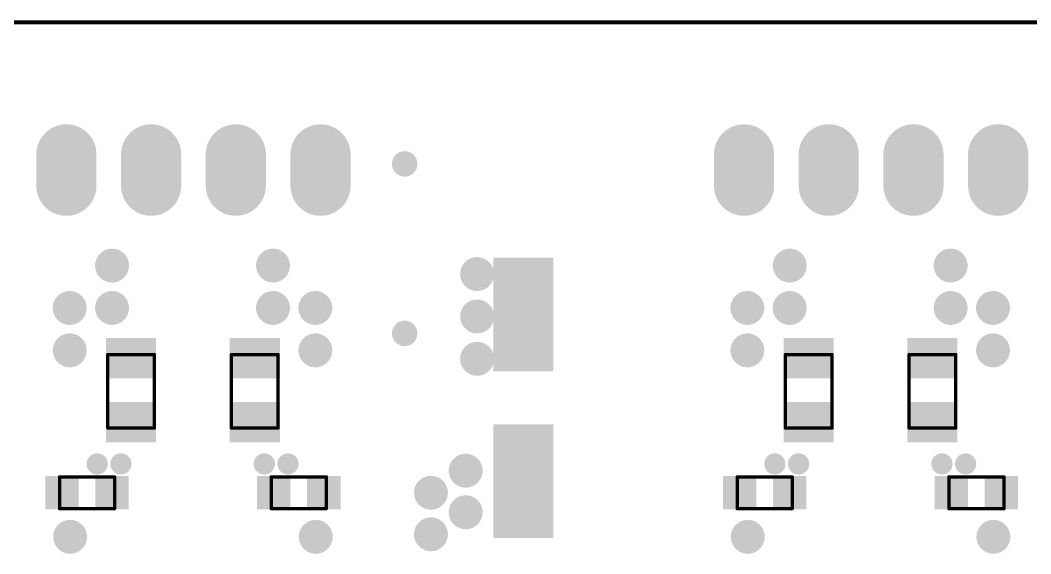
# Model space of a CAD drawing. Header units: millimetres. Extents: x 213 to 316, y 2 to 74.
# Drawn here: x 239.59 to 269.9, y 57.72 to 73.71 of the extents above; entities that cross this region are included whole.
import ezdxf

# ---------------------------------------------------------------- set-up
doc = ezdxf.new("R2010")
doc.units = ezdxf.units.MM
for name, color, linetype in [('BottomSolder', 6, 'Continuous'), ('KeepOutLayer', 6, 'Continuous'), ('Mechanical13', 56, 'Continuous'), ('MultiLayer', 9, 'Continuous'), ('TopPaste', 8, 'Continuous'), ('TopSolder', 216, 'Continuous')]:
    doc.layers.add(name, color=color, linetype=linetype)

msp = doc.modelspace()

# ---------------------------------------------------------------- linework, layer by layer
at = {"layer": 'BottomSolder', "const_width": 1.803}
for points in [[(240.977, 68.747), (240.977, 69.687)], [(243.517, 68.747), (243.517, 69.687)], [(246.057, 68.747), (246.057, 69.687)], [(248.597, 68.747), (248.597, 69.687)], [(261.297, 68.747), (261.297, 69.687)], [(263.837, 68.747), (263.837, 69.687)], [(266.377, 68.747), (266.377, 69.687)], [(268.917, 68.747), (268.917, 69.687)]]:
    msp.add_lwpolyline(points, dxfattribs=at)
at = {"layer": 'BottomSolder', "const_width": 0.902}
for points in [[(240.526, 69.687, 1), (241.428, 69.687, 1)], [(243.066, 69.687, 1), (243.968, 69.687, 1)], [(245.606, 69.687, 1), (246.508, 69.687, 1)], [(248.146, 69.687, 1), (249.048, 69.687, 1)], [(260.846, 69.687, 1), (261.748, 69.687, 1)], [(263.386, 69.687, 1), (264.288, 69.687, 1)], [(265.926, 69.687, 1), (266.828, 69.687, 1)], [(268.466, 69.687, 1), (269.368, 69.687, 1)], [(240.526, 68.747, 1), (241.428, 68.747, 1)], [(243.066, 68.747, 1), (243.968, 68.747, 1)], [(245.606, 68.747, 1), (246.508, 68.747, 1)], [(248.146, 68.747, 1), (249.048, 68.747, 1)], [(260.846, 68.747, 1), (261.748, 68.747, 1)], [(263.386, 68.747, 1), (264.288, 68.747, 1)], [(265.926, 68.747, 1), (266.828, 68.747, 1)], [(268.466, 68.747, 1), (269.368, 68.747, 1)]]:
    msp.add_lwpolyline(points, format="xyb", close=True, dxfattribs=at)
at = {"layer": 'KeepOutLayer', "const_width": 0.127}
msp.add_lwpolyline([(213.504, 73.643), (314.9, 73.643)], dxfattribs=at)
at = {"layer": 'Mechanical13', "const_width": 0.1}
for points in [[(242.217, 61.487), (242.217, 63.687)], [(242.217, 63.687), (243.617, 63.687)], [(243.617, 61.487), (243.617, 63.687)], [(245.925, 61.487), (245.925, 63.687)], [(245.925, 63.687), (247.325, 63.687)], [(247.325, 61.487), (247.325, 63.687)], [(262.537, 61.487), (262.537, 63.687)], [(262.537, 63.687), (263.937, 63.687)], [(263.937, 61.487), (263.937, 63.687)], [(266.245, 61.487), (266.245, 63.687)], [(266.245, 63.687), (267.645, 63.687)], [(267.645, 61.487), (267.645, 63.687)], [(242.217, 61.487), (243.617, 61.487)], [(245.925, 61.487), (247.325, 61.487)], [(262.537, 61.487), (263.937, 61.487)], [(266.245, 61.487), (267.645, 61.487)], [(240.771, 59.071), (240.771, 60.021)], [(240.771, 60.021), (242.421, 60.021)], [(242.421, 59.071), (242.421, 60.021)], [(247.121, 59.071), (247.121, 60.021)], [(247.121, 60.021), (248.771, 60.021)], [(248.771, 59.071), (248.771, 60.021)], [(261.091, 59.071), (261.091, 60.021)], [(261.091, 60.021), (262.741, 60.021)], [(262.741, 59.071), (262.741, 60.021)], [(267.441, 59.071), (267.441, 60.021)], [(267.441, 60.021), (269.091, 60.021)], [(269.091, 59.071), (269.091, 60.021)], [(240.771, 59.071), (242.421, 59.071)], [(247.121, 59.071), (248.771, 59.071)], [(261.091, 59.071), (262.741, 59.071)], [(267.441, 59.071), (269.091, 59.071)]]:
    msp.add_lwpolyline(points, dxfattribs=at)
at = {"layer": 'Mechanical13', "const_width": 0.05}
for points in [[(242.192, 63.687, 1), (242.242, 63.687, 1)], [(242.192, 63.687, 1), (242.242, 63.687, 1)], [(243.592, 63.687, 1), (243.642, 63.687, 1)], [(243.592, 63.687, 1), (243.642, 63.687, 1)], [(245.9, 63.687, 1), (245.95, 63.687, 1)], [(245.9, 63.687, 1), (245.95, 63.687, 1)], [(247.3, 63.687, 1), (247.35, 63.687, 1)], [(247.3, 63.687, 1), (247.35, 63.687, 1)], [(262.512, 63.687, 1), (262.562, 63.687, 1)], [(262.512, 63.687, 1), (262.562, 63.687, 1)], [(263.912, 63.687, 1), (263.962, 63.687, 1)], [(263.912, 63.687, 1), (263.962, 63.687, 1)], [(266.22, 63.687, 1), (266.27, 63.687, 1)], [(266.22, 63.687, 1), (266.27, 63.687, 1)], [(267.62, 63.687, 1), (267.67, 63.687, 1)], [(267.62, 63.687, 1), (267.67, 63.687, 1)], [(242.192, 61.487, 1), (242.242, 61.487, 1)], [(242.192, 61.487, 1), (242.242, 61.487, 1)], [(243.592, 61.487, 1), (243.642, 61.487, 1)], [(243.592, 61.487, 1), (243.642, 61.487, 1)], [(245.9, 61.487, 1), (245.95, 61.487, 1)], [(245.9, 61.487, 1), (245.95, 61.487, 1)], [(247.3, 61.487, 1), (247.35, 61.487, 1)], [(247.3, 61.487, 1), (247.35, 61.487, 1)], [(262.512, 61.487, 1), (262.562, 61.487, 1)], [(262.512, 61.487, 1), (262.562, 61.487, 1)], [(263.912, 61.487, 1), (263.962, 61.487, 1)], [(263.912, 61.487, 1), (263.962, 61.487, 1)], [(266.22, 61.487, 1), (266.27, 61.487, 1)], [(266.22, 61.487, 1), (266.27, 61.487, 1)], [(267.62, 61.487, 1), (267.67, 61.487, 1)], [(267.62, 61.487, 1), (267.67, 61.487, 1)], [(240.746, 60.021, 1), (240.796, 60.021, 1)], [(240.746, 60.021, 1), (240.796, 60.021, 1)], [(242.396, 60.021, 1), (242.446, 60.021, 1)], [(242.396, 60.021, 1), (242.446, 60.021, 1)], [(247.096, 60.021, 1), (247.146, 60.021, 1)], [(247.096, 60.021, 1), (247.146, 60.021, 1)], [(248.746, 60.021, 1), (248.796, 60.021, 1)], [(248.746, 60.021, 1), (248.796, 60.021, 1)], [(261.066, 60.021, 1), (261.116, 60.021, 1)], [(261.066, 60.021, 1), (261.116, 60.021, 1)], [(262.716, 60.021, 1), (262.766, 60.021, 1)], [(262.716, 60.021, 1), (262.766, 60.021, 1)], [(267.416, 60.021, 1), (267.466, 60.021, 1)], [(267.416, 60.021, 1), (267.466, 60.021, 1)], [(269.066, 60.021, 1), (269.116, 60.021, 1)], [(269.066, 60.021, 1), (269.116, 60.021, 1)], [(240.746, 59.071, 1), (240.796, 59.071, 1)], [(240.746, 59.071, 1), (240.796, 59.071, 1)], [(242.396, 59.071, 1), (242.446, 59.071, 1)], [(242.396, 59.071, 1), (242.446, 59.071, 1)], [(247.096, 59.071, 1), (247.146, 59.071, 1)], [(247.096, 59.071, 1), (247.146, 59.071, 1)], [(248.746, 59.071, 1), (248.796, 59.071, 1)], [(248.746, 59.071, 1), (248.796, 59.071, 1)], [(261.066, 59.071, 1), (261.116, 59.071, 1)], [(261.066, 59.071, 1), (261.116, 59.071, 1)], [(262.716, 59.071, 1), (262.766, 59.071, 1)], [(262.716, 59.071, 1), (262.766, 59.071, 1)], [(267.416, 59.071, 1), (267.466, 59.071, 1)], [(267.416, 59.071, 1), (267.466, 59.071, 1)], [(269.066, 59.071, 1), (269.116, 59.071, 1)], [(269.066, 59.071, 1), (269.116, 59.071, 1)]]:
    msp.add_lwpolyline(points, format="xyb", close=True, dxfattribs=at)
at = {"layer": 'MultiLayer', "const_width": 1.6}
for points in [[(240.977, 68.747), (240.977, 69.687)], [(243.517, 68.747), (243.517, 69.687)], [(246.057, 68.747), (246.057, 69.687)], [(248.597, 68.747), (248.597, 69.687)], [(261.297, 68.747), (261.297, 69.687)], [(263.837, 68.747), (263.837, 69.687)], [(266.377, 68.747), (266.377, 69.687)], [(268.917, 68.747), (268.917, 69.687)]]:
    msp.add_lwpolyline(points, dxfattribs=at)
at = {"layer": 'MultiLayer'}
for points, const_width in [([(240.577, 69.687, 1), (241.377, 69.687, 1)], 0.8), ([(243.117, 69.687, 1), (243.917, 69.687, 1)], 0.8), ([(245.657, 69.687, 1), (246.457, 69.687, 1)], 0.8), ([(248.197, 69.687, 1), (248.997, 69.687, 1)], 0.8), ([(260.897, 69.687, 1), (261.697, 69.687, 1)], 0.8), ([(263.437, 69.687, 1), (264.237, 69.687, 1)], 0.8), ([(265.977, 69.687, 1), (266.777, 69.687, 1)], 0.8), ([(268.517, 69.687, 1), (269.317, 69.687, 1)], 0.8), ([(250.93, 69.402, 1), (251.311, 69.402, 1)], 0.381), ([(240.577, 68.747, 1), (241.377, 68.747, 1)], 0.8), ([(243.117, 68.747, 1), (243.917, 68.747, 1)], 0.8), ([(245.657, 68.747, 1), (246.457, 68.747, 1)], 0.8), ([(248.197, 68.747, 1), (248.997, 68.747, 1)], 0.8), ([(260.897, 68.747, 1), (261.697, 68.747, 1)], 0.8), ([(263.437, 68.747, 1), (264.237, 68.747, 1)], 0.8), ([(265.977, 68.747, 1), (266.777, 68.747, 1)], 0.8), ([(268.517, 68.747, 1), (269.317, 68.747, 1)], 0.8), ([(242.092, 66.354, 1), (242.6, 66.354, 1)], 0.508), ([(246.918, 66.354, 1), (247.426, 66.354, 1)], 0.508), ([(262.412, 66.354, 1), (262.92, 66.354, 1)], 0.508), ([(267.238, 66.354, 1), (267.746, 66.354, 1)], 0.508), ([(253.038, 66.1, 1), (253.546, 66.1, 1)], 0.508), ([(240.822, 65.084, 1), (241.33, 65.084, 1)], 0.508), ([(242.092, 65.084, 1), (242.6, 65.084, 1)], 0.508), ([(246.918, 65.084, 1), (247.426, 65.084, 1)], 0.508), ([(248.188, 65.084, 1), (248.696, 65.084, 1)], 0.508), ([(261.142, 65.084, 1), (261.65, 65.084, 1)], 0.508), ([(262.412, 65.084, 1), (262.92, 65.084, 1)], 0.508), ([(267.238, 65.084, 1), (267.746, 65.084, 1)], 0.508), ([(268.508, 65.084, 1), (269.016, 65.084, 1)], 0.508), ([(253.038, 64.83, 1), (253.546, 64.83, 1)], 0.508), ([(250.93, 64.322, 1), (251.311, 64.322, 1)], 0.381), ([(240.822, 63.814, 1), (241.33, 63.814, 1)], 0.508), ([(248.188, 63.814, 1), (248.696, 63.814, 1)], 0.508), ([(261.142, 63.814, 1), (261.65, 63.814, 1)], 0.508), ([(268.508, 63.814, 1), (269.016, 63.814, 1)], 0.508), ([(253.038, 63.56, 1), (253.546, 63.56, 1)], 0.508), ([(241.742, 60.41, 1), (242.06, 60.41, 1)], 0.318), ([(242.453, 60.41, 1), (242.771, 60.41, 1)], 0.318), ([(246.752, 60.41, 1), (247.07, 60.41, 1)], 0.318), ([(247.464, 60.41, 1), (247.781, 60.41, 1)], 0.318), ([(252.696, 60.207, 1), (253.204, 60.207, 1)], 0.508), ([(262.062, 60.41, 1), (262.38, 60.41, 1)], 0.318), ([(262.773, 60.41, 1), (263.091, 60.41, 1)], 0.318), ([(267.072, 60.41, 1), (267.39, 60.41, 1)], 0.318), ([(267.784, 60.41, 1), (268.101, 60.41, 1)], 0.318), ([(251.654, 59.546, 1), (252.162, 59.546, 1)], 0.508), ([(252.696, 58.962, 1), (253.204, 58.962, 1)], 0.508), ([(251.654, 58.302, 1), (252.162, 58.302, 1)], 0.508), ([(240.834, 58.226, 1), (241.342, 58.226, 1)], 0.508), ([(248.2, 58.226, 1), (248.708, 58.226, 1)], 0.508), ([(261.154, 58.226, 1), (261.662, 58.226, 1)], 0.508), ([(268.52, 58.226, 1), (269.028, 58.226, 1)], 0.508)]:
    msp.add_lwpolyline(points, format="xyb", close=True, dxfattribs=dict(at, const_width=const_width))
at = {"layer": 'TopPaste'}
for points in [[(253.877, 66.491), (253.877, 63.291), (255.477, 66.491), (255.477, 63.291)], [(243.567, 63.078), (243.567, 64.078), (242.267, 63.078), (242.267, 64.078)], [(247.275, 63.078), (247.275, 64.078), (245.975, 63.078), (245.975, 64.078)], [(263.887, 63.078), (263.887, 64.078), (262.587, 63.078), (262.587, 64.078)], [(267.595, 63.078), (267.595, 64.078), (266.295, 63.078), (266.295, 64.078)], [(243.567, 61.162), (243.567, 62.162), (242.267, 61.162), (242.267, 62.162)], [(247.275, 61.162), (247.275, 62.162), (245.975, 61.162), (245.975, 62.162)], [(263.887, 61.162), (263.887, 62.162), (262.587, 61.162), (262.587, 62.162)], [(267.595, 61.162), (267.595, 62.162), (266.295, 61.162), (266.295, 62.162)], [(255.477, 58.291), (255.477, 61.491), (253.877, 58.291), (253.877, 61.491)], [(240.446, 59.146), (241.246, 59.146), (240.446, 59.946), (241.246, 59.946)], [(241.946, 59.146), (242.746, 59.146), (241.946, 59.946), (242.746, 59.946)], [(247.596, 59.946), (246.796, 59.946), (247.596, 59.146), (246.796, 59.146)], [(249.096, 59.946), (248.296, 59.946), (249.096, 59.146), (248.296, 59.146)], [(260.766, 59.146), (261.566, 59.146), (260.766, 59.946), (261.566, 59.946)], [(262.266, 59.146), (263.066, 59.146), (262.266, 59.946), (263.066, 59.946)], [(267.916, 59.946), (267.116, 59.946), (267.916, 59.146), (267.116, 59.146)], [(269.416, 59.946), (268.616, 59.946), (269.416, 59.146), (268.616, 59.146)]]:
    msp.add_solid(points, dxfattribs=at)
at = {"layer": 'TopSolder', "const_width": 1.803}
for points in [[(240.977, 68.747), (240.977, 69.687)], [(243.517, 68.747), (243.517, 69.687)], [(246.057, 68.747), (246.057, 69.687)], [(248.597, 68.747), (248.597, 69.687)], [(261.297, 68.747), (261.297, 69.687)], [(263.837, 68.747), (263.837, 69.687)], [(266.377, 68.747), (266.377, 69.687)], [(268.917, 68.747), (268.917, 69.687)]]:
    msp.add_lwpolyline(points, dxfattribs=at)
at = {"layer": 'TopSolder', "const_width": 0.902}
for points in [[(240.526, 69.687, 1), (241.428, 69.687, 1)], [(243.066, 69.687, 1), (243.968, 69.687, 1)], [(245.606, 69.687, 1), (246.508, 69.687, 1)], [(248.146, 69.687, 1), (249.048, 69.687, 1)], [(260.846, 69.687, 1), (261.748, 69.687, 1)], [(263.386, 69.687, 1), (264.288, 69.687, 1)], [(265.926, 69.687, 1), (266.828, 69.687, 1)], [(268.466, 69.687, 1), (269.368, 69.687, 1)], [(240.526, 68.747, 1), (241.428, 68.747, 1)], [(243.066, 68.747, 1), (243.968, 68.747, 1)], [(245.606, 68.747, 1), (246.508, 68.747, 1)], [(248.146, 68.747, 1), (249.048, 68.747, 1)], [(260.846, 68.747, 1), (261.748, 68.747, 1)], [(263.386, 68.747, 1), (264.288, 68.747, 1)], [(265.926, 68.747, 1), (266.828, 68.747, 1)], [(268.466, 68.747, 1), (269.368, 68.747, 1)]]:
    msp.add_lwpolyline(points, format="xyb", close=True, dxfattribs=at)
at = {"layer": 'TopSolder'}
for points in [[(253.775, 66.593), (253.775, 63.19), (255.579, 66.593), (255.579, 63.19)], [(243.668, 62.976), (243.668, 64.179), (242.165, 62.976), (242.165, 64.179)], [(247.377, 62.976), (247.377, 64.179), (245.874, 62.976), (245.874, 64.179)], [(263.988, 62.976), (263.988, 64.179), (262.485, 62.976), (262.485, 64.179)], [(267.697, 62.976), (267.697, 64.179), (266.194, 62.976), (266.194, 64.179)], [(243.668, 61.06), (243.668, 62.263), (242.165, 61.06), (242.165, 62.263)], [(247.377, 61.06), (247.377, 62.263), (245.874, 61.06), (245.874, 62.263)], [(263.988, 61.06), (263.988, 62.263), (262.485, 61.06), (262.485, 62.263)], [(267.697, 61.06), (267.697, 62.263), (266.194, 61.06), (266.194, 62.263)], [(255.579, 58.19), (255.579, 61.593), (253.775, 58.19), (253.775, 61.593)], [(240.346, 59.046), (241.346, 59.046), (240.346, 60.046), (241.346, 60.046)], [(241.846, 59.046), (242.846, 59.046), (241.846, 60.046), (242.846, 60.046)], [(247.696, 60.046), (246.696, 60.046), (247.696, 59.046), (246.696, 59.046)], [(249.196, 60.046), (248.196, 60.046), (249.196, 59.046), (248.196, 59.046)], [(260.666, 59.046), (261.666, 59.046), (260.666, 60.046), (261.666, 60.046)], [(262.166, 59.046), (263.166, 59.046), (262.166, 60.046), (263.166, 60.046)], [(268.016, 60.046), (267.016, 60.046), (268.016, 59.046), (267.016, 59.046)], [(269.516, 60.046), (268.516, 60.046), (269.516, 59.046), (268.516, 59.046)]]:
    msp.add_solid(points, dxfattribs=at)

doc.saveas('drawing.dxf')
